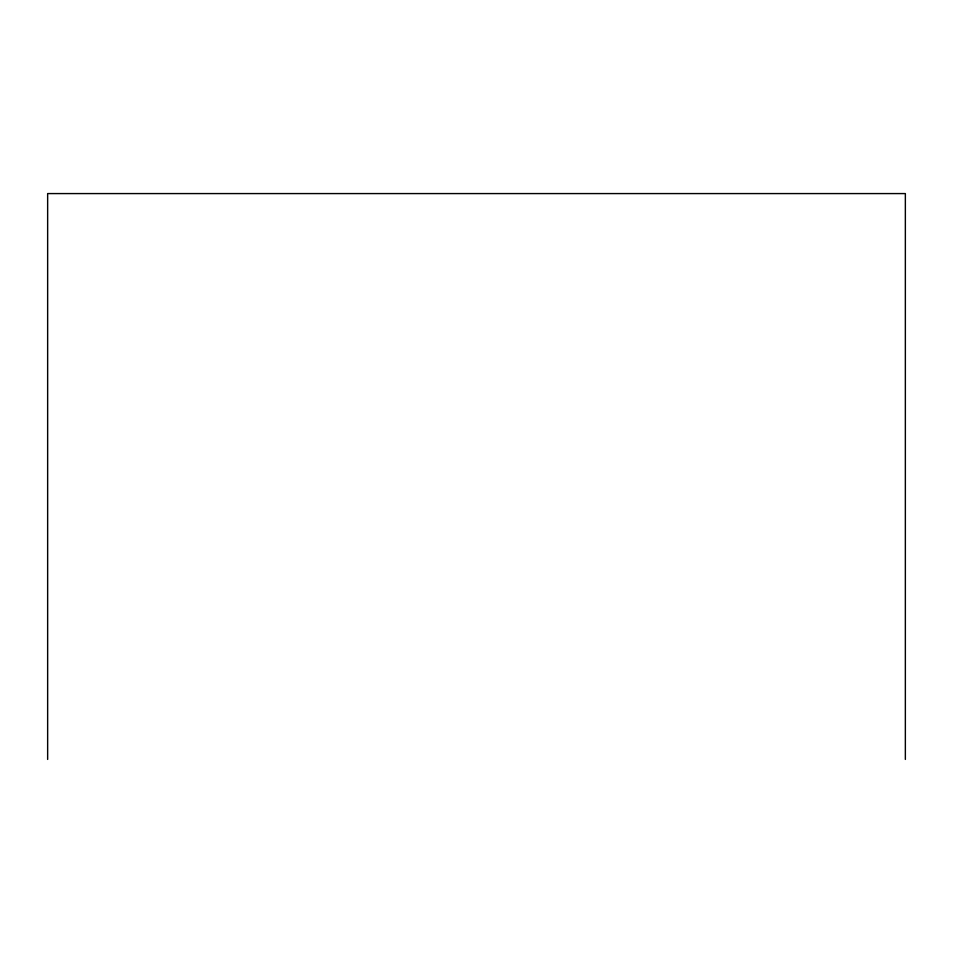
<?xml version="1.0" encoding="UTF-8"?>
<svg xmlns="http://www.w3.org/2000/svg" width="953" height="953" viewBox="0 0 953 953"><rect width="100%" height="100%" fill="white"/><g stroke="black" fill="none" stroke-linecap="round" stroke-linejoin="round"><path stroke-width="1.43" d="M905.35 759.422L905.35 193.578L47.65 193.578L47.65 759.422"/></g></svg>
